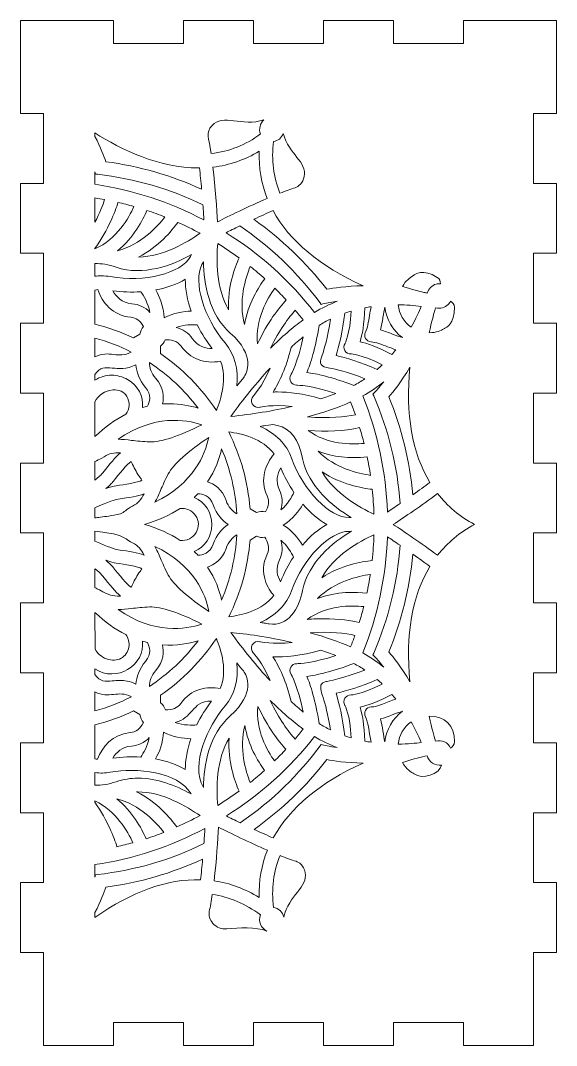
# Model space of a CAD drawing. Header units: inches. Extents: x 19 to 901, y 150 to 529.
# Drawn here: x 247 to 445, y 150.8 to 529.2 of the extents above; entities that cross this region are included whole.
import ezdxf

# ---------------------------------------------------------------- set-up
doc = ezdxf.new("R2010")
doc.units = ezdxf.units.IN
doc.header["$MEASUREMENT"] = 0
doc.layers.add('_U+0421_U+043B_U+043E_U+0439 1', color=7, linetype='Continuous')

# ---------------------------------------------------------------- blocks, each defined once
blk = doc.blocks.new('block 2')
at = {"layer": '_U+0421_U+043B_U+043E_U+0439 1', "lineweight": 0}
for points, knots in [([(445, 494.87), (445, 494.87), (445, 529.18), (445, 529.18), (432.71, 529.18), (423.04, 529.18), (410.65, 529.18), (410.65, 529.18), (410.65, 520.68), (410.65, 520.68), (410.65, 520.68), (384.79, 520.68), (384.79, 520.68), (384.79, 520.68), (384.79, 529.18), (384.79, 529.18), (384.79, 529.18), (358.93, 529.18), (358.93, 529.18), (358.93, 529.18), (358.93, 520.68), (358.93, 520.68), (358.93, 520.68), (333.07, 520.68), (333.07, 520.68), (333.07, 520.68), (333.07, 529.18), (333.07, 529.18), (333.07, 529.18), (307.21, 529.18), (307.21, 529.18), (307.21, 529.18), (307.21, 520.68), (307.21, 520.68), (307.21, 520.68), (281.35, 520.68), (281.35, 520.68), (281.35, 520.68), (281.35, 529.18), (281.35, 529.18), (250.98, 529.18), (257.92, 529.19), (246.99, 529.15), (246.99, 529.15), (246.99, 494.87), (246.99, 494.87), (246.99, 494.87), (255.5, 494.87), (255.5, 494.87), (255.5, 494.87), (255.5, 469.06), (255.5, 469.06), (255.5, 469.06), (246.99, 469.06), (246.99, 469.06), (246.99, 469.06), (246.99, 443.25), (246.99, 443.25), (246.99, 443.25), (255.5, 443.25), (255.5, 443.25), (255.5, 443.25), (255.5, 417.43), (255.5, 417.43), (255.5, 417.43), (246.99, 417.43), (246.99, 417.43), (246.99, 417.43), (246.99, 391.62), (246.99, 391.62), (246.99, 391.62), (255.5, 391.62), (255.5, 391.62), (255.5, 391.62), (255.5, 365.81), (255.5, 365.81), (255.5, 365.81), (246.99, 365.81), (246.99, 365.81), (246.99, 365.81), (246.99, 340), (246.99, 340), (246.99, 340), (255.5, 340), (255.5, 340), (255.5, 340), (255.5, 314.19), (255.5, 314.19), (255.5, 314.19), (246.99, 314.19), (246.99, 314.19), (246.99, 314.19), (246.99, 288.38), (246.99, 288.38), (246.99, 288.38), (255.5, 288.38), (255.5, 288.38), (255.5, 288.38), (255.5, 262.56), (255.5, 262.56), (255.5, 262.56), (246.99, 262.56), (246.99, 262.56), (246.99, 262.56), (246.99, 236.75), (246.99, 236.75), (246.99, 236.75), (255.5, 236.75), (255.5, 236.75), (255.5, 236.75), (255.5, 210.94), (255.5, 210.94), (255.5, 210.94), (246.99, 210.94), (246.99, 210.94), (246.99, 210.94), (246.99, 185.13), (246.99, 185.13), (246.99, 185.13), (255.5, 185.13), (255.5, 185.13), (255.5, 185.13), (255.5, 159.32), (255.5, 159.32), (255.5, 159.32), (255.5, 159.32), (255.5, 159.32), (255.5, 159.32), (255.5, 150.81), (255.5, 150.81), (255.5, 150.81), (281.35, 150.81), (281.35, 150.81), (281.35, 150.81), (281.35, 159.32), (281.35, 159.32), (281.35, 159.32), (307.21, 159.32), (307.21, 159.32), (307.21, 159.32), (307.21, 150.81), (307.21, 150.81), (307.21, 150.81), (333.07, 150.81), (333.07, 150.81), (333.07, 150.81), (333.07, 159.32), (333.07, 159.32), (333.07, 159.32), (358.93, 159.32), (358.93, 159.32), (358.93, 159.32), (358.93, 150.81), (358.93, 150.81), (358.93, 150.81), (384.79, 150.81), (384.79, 150.81), (384.79, 150.81), (384.79, 159.32), (384.79, 159.32), (384.79, 159.32), (410.65, 159.32), (410.65, 159.32), (410.65, 159.32), (410.65, 150.81), (410.65, 150.81), (410.65, 150.81), (436.51, 150.81), (436.51, 150.81), (436.51, 150.81), (436.51, 159.32), (436.51, 159.32), (436.51, 159.32), (436.51, 159.32), (436.51, 159.32), (436.51, 159.32), (436.51, 185.13), (436.51, 185.13), (436.51, 185.13), (445, 185.13), (445, 185.13), (445, 185.13), (445, 210.94), (445, 210.94), (445, 210.94), (436.51, 210.94), (436.51, 210.94), (436.51, 210.94), (436.51, 236.75), (436.51, 236.75), (436.51, 236.75), (445, 236.75), (445, 236.75), (445, 236.75), (445, 262.56), (445, 262.56), (445, 262.56), (436.51, 262.56), (436.51, 262.56), (436.51, 262.56), (436.51, 288.38), (436.51, 288.38), (436.51, 288.38), (445, 288.38), (445, 288.38), (445, 288.38), (445, 314.19), (445, 314.19), (445, 314.19), (436.51, 314.19), (436.51, 314.19), (436.51, 314.19), (436.51, 340), (436.51, 340), (436.51, 340), (445, 340), (445, 340), (445, 340), (445, 365.81), (445, 365.81), (445, 365.81), (436.51, 365.81), (436.51, 365.81), (436.51, 365.81), (436.51, 391.62), (436.51, 391.62), (436.51, 391.62), (445, 391.62), (445, 391.62), (445, 391.62), (445, 417.44), (445, 417.44), (445, 417.44), (436.51, 417.44), (436.51, 417.44), (436.51, 417.44), (436.51, 443.25), (436.51, 443.25), (436.51, 443.25), (445, 443.25), (445, 443.25), (445, 443.25), (445, 469.06), (445, 469.06), (445, 469.06), (436.51, 469.06), (436.51, 469.06), (436.51, 469.06), (436.51, 494.87), (436.51, 494.87), (436.51, 494.87), (445, 494.87), (445, 494.87), (445, 494.87), (445, 494.87), (445, 494.87)], [0, 0, 0, 0, 1, 1, 1, 2, 2, 2, 3, 3, 3, 4, 4, 4, 5, 5, 5, 6, 6, 6, 7, 7, 7, 8, 8, 8, 9, 9, 9, 10, 10, 10, 11, 11, 11, 12, 12, 12, 13, 13, 13, 14, 14, 14, 15, 15, 15, 16, 16, 16, 17, 17, 17, 18, 18, 18, 19, 19, 19, 20, 20, 20, 21, 21, 21, 22, 22, 22, 23, 23, 23, 24, 24, 24, 25, 25, 25, 26, 26, 26, 27, 27, 27, 28, 28, 28, 29, 29, 29, 30, 30, 30, 31, 31, 31, 32, 32, 32, 33, 33, 33, 34, 34, 34, 35, 35, 35, 36, 36, 36, 37, 37, 37, 38, 38, 38, 39, 39, 39, 40, 40, 40, 41, 41, 41, 42, 42, 42, 43, 43, 43, 44, 44, 44, 45, 45, 45, 46, 46, 46, 47, 47, 47, 48, 48, 48, 49, 49, 49, 50, 50, 50, 51, 51, 51, 52, 52, 52, 53, 53, 53, 54, 54, 54, 55, 55, 55, 56, 56, 56, 57, 57, 57, 58, 58, 58, 59, 59, 59, 60, 60, 60, 61, 61, 61, 62, 62, 62, 63, 63, 63, 64, 64, 64, 65, 65, 65, 66, 66, 66, 67, 67, 67, 68, 68, 68, 69, 69, 69, 70, 70, 70, 71, 71, 71, 72, 72, 72, 73, 73, 73, 74, 74, 74, 75, 75, 75, 76, 76, 76, 77, 77, 77, 78, 78, 78, 79, 79, 79, 80, 80, 80, 81, 81, 81, 82, 82, 82, 83, 83, 83, 84, 84, 84, 85, 85, 85, 85]), ([(317.67, 490.36), (321.85, 495.06), (328.73, 489.79), (336.92, 492.51), (335.47, 491.2), (334.93, 489.16), (335.65, 487.3), (330.2, 483.24), (324.08, 480.81), (317.44, 480.05), (316.53, 486.13), (315.34, 487.74), (317.67, 490.36)], [0, 0, 0, 0, 1, 1, 1, 2, 2, 2, 3, 3, 3, 4, 4, 4, 4]), ([(274.51, 487.7), (284.11, 481.54), (298.02, 474.77), (312.82, 474.77), (312.91, 474.77), (313.01, 474.77), (313.1, 474.77), (313.39, 472.37), (313.66, 469.72), (313.92, 466.87), (302.65, 472), (290.77, 475.43), (278.57, 477.07), (277.91, 478.94), (276.64, 482.23), (274.51, 486.38), (274.51, 486.38), (274.51, 487.7), (274.51, 487.7), (274.51, 487.7), (274.51, 487.7), (274.51, 487.7)], [0, 0, 0, 0, 1, 1, 1, 2, 2, 2, 3, 3, 3, 4, 4, 4, 5, 5, 5, 6, 6, 6, 7, 7, 7, 7]), ([(340.44, 484.52), (342.08, 484.75), (343.45, 485.76), (344.07, 487.47), (346.17, 479.72), (352.85, 477.04), (351.8, 471.56), (351.37, 469.33), (349.76, 467.87), (348.43, 467.46), (346.83, 466.96), (344.99, 466.29), (342.82, 465.44), (340.44, 471.35), (339.64, 477.76), (340.44, 484.52)], [0, 0, 0, 0, 1, 1, 1, 2, 2, 2, 3, 3, 3, 4, 4, 4, 5, 5, 5, 5]), ([(319.81, 454.9), (319.55, 459.29), (319, 467.51), (318.1, 475.06), (324.2, 475.77), (329.92, 477.74), (335.15, 480.93), (334.96, 474.84), (335.97, 469), (338.17, 463.52), (331.17, 460.52), (323.75, 456.88), (319.81, 454.9)], [0, 0, 0, 0, 1, 1, 1, 2, 2, 2, 3, 3, 3, 4, 4, 4, 4]), ([(274.51, 473.31), (274.51, 473.31), (274.74, 472.51), (274.74, 472.51), (274.74, 472.51), (275.4, 472.43), (275.4, 472.43), (289.62, 470.7), (302.02, 467.11), (314.38, 461.14), (314.54, 459.02), (314.66, 457.09), (314.76, 455.55), (302.16, 462.19), (288.64, 466.62), (274.51, 468.73), (274.51, 468.73), (274.51, 473.31), (274.51, 473.31), (274.51, 473.31), (274.51, 473.31), (274.51, 473.31)], [0, 0, 0, 0, 1, 1, 1, 2, 2, 2, 3, 3, 3, 4, 4, 4, 5, 5, 5, 6, 6, 6, 7, 7, 7, 7]), ([(274.51, 463.67), (275.68, 463.49), (276.87, 463.29), (278.06, 463.07), (277.43, 461.12), (276.32, 458.19), (274.51, 454.73), (274.51, 454.73), (274.51, 463.67), (274.51, 463.67)], [0, 0, 0, 0, 1, 1, 1, 2, 2, 2, 3, 3, 3, 3]), ([(274.51, 445.06), (279.48, 452.22), (281.9, 458.48), (283, 462.04), (284.95, 461.6), (286.93, 461.09), (288.89, 460.54), (287.01, 456.32), (282.57, 448.46), (274.51, 444.88), (274.51, 444.88), (274.51, 445.06), (274.51, 445.06)], [0, 0, 0, 0, 1, 1, 1, 2, 2, 2, 3, 3, 3, 4, 4, 4, 4]), ([(282.84, 444.17), (288.86, 449.03), (292.23, 455.57), (293.72, 459.07), (295.95, 458.33), (298.17, 457.53), (300.35, 456.67), (297.54, 453.01), (291.55, 446.53), (282.84, 444.17)], [0, 0, 0, 0, 1, 1, 1, 2, 2, 2, 3, 3, 3, 3]), ([(373.53, 431.24), (367.21, 431.16), (362.49, 430.43), (360.13, 429.98), (352.49, 439.87), (343.44, 448.54), (333.18, 455.81), (335.73, 456.99), (338.11, 458.05), (340.3, 458.99), (346.32, 447.9), (357.74, 438.38), (373.53, 431.24)], [0, 0, 0, 0, 1, 1, 1, 2, 2, 2, 3, 3, 3, 4, 4, 4, 4]), ([(305.1, 454.67), (307.87, 453.44), (310.63, 452.09), (313.31, 450.65), (308.65, 447.36), (299.66, 441.98), (290.6, 441.86), (298.01, 445.67), (302.88, 451.54), (305.1, 454.67)], [0, 0, 0, 0, 1, 1, 1, 2, 2, 2, 3, 3, 3, 3]), ([(355.6, 421.45), (346.46, 433.15), (335.48, 443.03), (322.91, 450.86), (324.3, 451.55), (326.04, 452.4), (327.98, 453.34), (339.46, 445.6), (348.92, 436.56), (357.7, 424.91), (357.7, 424.91), (358.09, 424.39), (358.09, 424.39), (358.09, 424.39), (358.73, 424.54), (358.73, 424.54), (360.46, 424.97), (362.26, 425.29), (364.03, 425.53), (361.05, 424.41), (358.23, 423.05), (355.6, 421.45)], [0, 0, 0, 0, 1, 1, 1, 2, 2, 2, 3, 3, 3, 4, 4, 4, 5, 5, 5, 6, 6, 6, 7, 7, 7, 7]), ([(327.77, 441.54), (326.15, 438.02), (323.44, 430.79), (323.88, 422.37), (319.2, 430.3), (319.35, 441.05), (319.88, 446.85), (322.57, 445.19), (325.22, 443.41), (327.77, 441.54)], [0, 0, 0, 0, 1, 1, 1, 2, 2, 2, 3, 3, 3, 3]), ([(274.51, 439.44), (276.82, 439.54), (279.45, 439.08), (282.34, 438.11), (292.4, 434.73), (303.13, 438.84), (310.19, 442.76), (310.19, 442.76), (309.82, 442.1), (309.82, 442.1), (306.19, 435.75), (292.89, 432.4), (280.17, 434.63), (279.08, 434.82), (277.99, 434.91), (276.89, 434.91), (276.1, 434.91), (275.3, 434.86), (274.51, 434.76), (274.51, 434.76), (274.51, 439.44), (274.51, 439.44), (274.51, 439.44), (274.51, 439.44), (274.51, 439.44)], [0, 0, 0, 0, 1, 1, 1, 2, 2, 2, 3, 3, 3, 4, 4, 4, 5, 5, 5, 6, 6, 6, 7, 7, 7, 8, 8, 8, 8]), ([(324.51, 413.77), (333.96, 405.42), (330.61, 399.01), (329.4, 397.31), (328.56, 396.3), (327.75, 395.31), (326.94, 394.29), (327.56, 400.53), (326.08, 405.96), (322.58, 410.14), (314.6, 419.66), (310.76, 432.65), (313.98, 439.06), (313.98, 439.06), (314.61, 440.15), (314.61, 440.15), (314.76, 432.13), (316.55, 420.79), (324.51, 413.77)], [0, 0, 0, 0, 1, 1, 1, 2, 2, 2, 3, 3, 3, 4, 4, 4, 5, 5, 5, 6, 6, 6, 6]), ([(329.76, 416.91), (327.44, 425.66), (330.09, 434.13), (331.87, 438.4), (333.71, 436.93), (335.52, 435.4), (337.26, 433.83), (334.97, 430.79), (330.97, 424.58), (329.76, 416.91)], [0, 0, 0, 0, 1, 1, 1, 2, 2, 2, 3, 3, 3, 3]), ([(392.14, 435.07), (392.14, 435.07), (392.46, 435.29), (392.46, 435.29), (392.6, 435.4), (395.71, 437.73), (400.95, 434.37), (401.83, 433.8), (402.09, 432.92), (402.17, 432), (401.61, 432.06), (401.06, 432.02), (400.57, 431.88), (398.93, 431.43), (397.67, 430.1), (397.24, 428.52), (396.83, 428.62), (396.43, 428.71), (396.03, 428.81), (394.09, 429.26), (392.09, 429.73), (388.08, 431.05), (389.28, 433.12), (390.73, 434.11), (392.14, 435.07)], [0, 0, 0, 0, 1, 1, 1, 2, 2, 2, 3, 3, 3, 4, 4, 4, 5, 5, 5, 6, 6, 6, 7, 7, 7, 8, 8, 8, 8]), ([(300.05, 419.42), (299.94, 423.64), (298.32, 427.33), (296.93, 429.74), (301.13, 430.53), (304.86, 431.86), (307.88, 433.64), (307.85, 430.03), (308.6, 426.02), (310.1, 421.87), (307.15, 421.83), (303.47, 421.28), (300.05, 419.42)], [0, 0, 0, 0, 1, 1, 1, 2, 2, 2, 3, 3, 3, 4, 4, 4, 4]), ([(274.51, 429.68), (274.86, 429.74), (275.22, 429.79), (275.58, 429.83), (277.07, 425.16), (280.95, 420.25), (287.73, 419.67), (289.7, 419.5), (291.28, 418.36), (292.44, 416.26), (291.69, 415.47), (291.23, 414.47), (291.14, 413.37), (291.14, 413.37), (288.71, 411.99), (288.71, 411.99), (284.19, 414.16), (279.42, 415.89), (274.51, 417.14), (274.51, 417.14), (274.51, 429.68), (274.51, 429.68), (274.51, 429.68), (274.51, 429.68), (274.51, 429.68)], [0, 0, 0, 0, 1, 1, 1, 2, 2, 2, 3, 3, 3, 4, 4, 4, 5, 5, 5, 6, 6, 6, 7, 7, 7, 8, 8, 8, 8]), ([(288.15, 424.65), (284.42, 424.98), (282.33, 427.17), (281.16, 429.41), (284.56, 428.95), (288.01, 428.83), (291.43, 429.06), (292.38, 427.74), (294.18, 424.89), (294.82, 421.43), (293.02, 423.33), (290.76, 424.43), (288.15, 424.65)], [0, 0, 0, 0, 1, 1, 1, 2, 2, 2, 3, 3, 3, 4, 4, 4, 4]), ([(340.94, 430.37), (342.39, 428.95), (343.81, 427.49), (345.18, 426.01), (342.53, 423.16), (338.28, 417.85), (334.55, 409.83), (333.53, 418.69), (338.2, 426.58), (340.94, 430.37)], [0, 0, 0, 0, 1, 1, 1, 2, 2, 2, 3, 3, 3, 3]), ([(395.06, 423.66), (394.31, 421.83), (393.07, 419.1), (391.3, 415.99), (388.59, 417.9), (386.84, 420.92), (386.54, 424.23), (389.46, 424.21), (392.37, 424.02), (395.06, 423.66)], [0, 0, 0, 0, 1, 1, 1, 2, 2, 2, 3, 3, 3, 3]), ([(407.28, 423.39), (407.57, 417.19), (404, 415.66), (403.79, 415.57), (403.67, 415.51), (403.52, 415.44), (403.36, 415.35), (402.35, 414.83), (400.59, 413.92), (397.98, 413.91), (398.86, 418.12), (399.5, 420.24), (400.06, 422.14), (400.16, 422.46), (400.25, 422.78), (400.35, 423.11), (402.14, 422.6), (403.87, 423.28), (404.95, 424.34), (405.33, 424.71), (405.62, 425.13), (405.84, 425.57), (406.59, 425.1), (407.23, 424.48), (407.28, 423.39)], [0, 0, 0, 0, 1, 1, 1, 2, 2, 2, 3, 3, 3, 4, 4, 4, 5, 5, 5, 6, 6, 6, 7, 7, 7, 8, 8, 8, 8]), ([(339.33, 408.22), (342.56, 414.97), (346.14, 419.59), (348.52, 422.22), (349.5, 421.07), (350.47, 419.88), (351.42, 418.67), (347.52, 415.85), (343.47, 412.35), (339.33, 408.22)], [0, 0, 0, 0, 1, 1, 1, 2, 2, 2, 3, 3, 3, 3]), ([(366.81, 407.35), (367.29, 406.52), (368.15, 406.05), (369.08, 406.09), (369.28, 406.09), (372.87, 405.99), (380.63, 402.09), (380.02, 401.51), (379.4, 400.94), (378.77, 400.4), (372.67, 403.12), (366.98, 404.68), (363.57, 405.47), (364.59, 408.82), (366.08, 414.53), (366.77, 421.18), (367.56, 421.45), (368.36, 421.71), (369.17, 421.94), (368.66, 413.11), (366.88, 409.97), (366.88, 409.97), (366.36, 409.18), (366.33, 408.18), (366.81, 407.35)], [0, 0, 0, 0, 1, 1, 1, 2, 2, 2, 3, 3, 3, 4, 4, 4, 5, 5, 5, 6, 6, 6, 7, 7, 7, 8, 8, 8, 8]), ([(376.51, 423.54), (376.29, 422.49), (376.1, 421.37), (375.93, 420.28), (375.55, 417.96), (375.16, 415.57), (374.44, 414.19), (374.05, 413.42), (374.07, 412.53), (374.5, 411.78), (374.92, 411.04), (375.69, 410.57), (376.55, 410.54), (378.11, 410.47), (380.4, 409.6), (382.62, 408.76), (383.64, 408.37), (384.68, 407.97), (385.68, 407.65), (385.2, 407.04), (384.71, 406.45), (384.21, 405.87), (378.81, 408.72), (374.98, 410.02), (372.47, 410.62), (373.21, 413.08), (373.99, 417.05), (374.23, 423.15), (374.99, 423.29), (375.75, 423.42), (376.51, 423.54)], [0, 0, 0, 0, 1, 1, 1, 2, 2, 2, 3, 3, 3, 4, 4, 4, 5, 5, 5, 6, 6, 6, 7, 7, 7, 8, 8, 8, 9, 9, 9, 10, 10, 10, 10]), ([(380.89, 419.61), (381.11, 421.01), (381.33, 422.35), (381.6, 423.4), (382.12, 418.93), (384.48, 414.82), (388.09, 412.13), (387.04, 412.43), (385.78, 412.91), (384.46, 413.41), (382.98, 413.97), (381.45, 414.55), (379.99, 414.96), (380.37, 416.43), (380.63, 418.04), (380.89, 419.61)], [0, 0, 0, 0, 1, 1, 1, 2, 2, 2, 3, 3, 3, 4, 4, 4, 5, 5, 5, 5]), ([(312.28, 416.81), (314.11, 413.14), (315.86, 410.63), (317.82, 408.09), (315.36, 408.06), (312.54, 408.8), (310.46, 411.78), (308.99, 413.89), (306.94, 415.29), (304.45, 415.91), (307.49, 416.98), (310.55, 416.95), (312.28, 416.81)], [0, 0, 0, 0, 1, 1, 1, 2, 2, 2, 3, 3, 3, 4, 4, 4, 4]), ([(370.1, 394.47), (362.05, 397.59), (356.17, 398.79), (352.8, 399.26), (354.08, 402.41), (355.98, 408.1), (357.31, 416.63), (358.67, 417.5), (360.02, 418.26), (361.47, 418.97), (360.49, 411.78), (359.19, 407.85), (358.46, 405.66), (357.89, 403.91), (357.59, 403.03), (358.08, 402.21), (358.56, 401.38), (359.5, 401.2), (361.21, 400.87), (363.46, 400.43), (367.49, 399.65), (374.21, 396.9), (372.88, 396.01), (371.54, 395.22), (370.1, 394.47)], [0, 0, 0, 0, 1, 1, 1, 2, 2, 2, 3, 3, 3, 4, 4, 4, 5, 5, 5, 6, 6, 6, 7, 7, 7, 8, 8, 8, 8]), ([(274.51, 411.97), (279.17, 410.7), (283.67, 408.96), (287.93, 406.8), (285.41, 405.46), (283.45, 405.68), (281.38, 405.9), (279.27, 406.13), (277.1, 406.37), (274.51, 404.97), (274.51, 404.97), (274.51, 411.97), (274.51, 411.97)], [0, 0, 0, 0, 1, 1, 1, 2, 2, 2, 3, 3, 3, 4, 4, 4, 4]), ([(319.34, 385.24), (313.9, 393.46), (306.81, 400.68), (298.7, 406.22), (298.7, 406.22), (298.68, 409.02), (298.68, 409.02), (299.48, 409.58), (300.08, 410.34), (300.42, 411.26), (302.41, 411.41), (304.86, 411.06), (306.36, 408.92), (309.56, 404.33), (315.07, 402.25), (320.88, 403.41), (323.48, 397.1), (321.12, 389.49), (319.34, 385.24)], [0, 0, 0, 0, 1, 1, 1, 2, 2, 2, 3, 3, 3, 4, 4, 4, 5, 5, 5, 6, 6, 6, 6]), ([(346.84, 395.8), (347.29, 395.02), (348.09, 394.56), (348.99, 394.56), (349.01, 394.56), (349.02, 394.57), (349.06, 394.56), (349.31, 394.56), (354.38, 394.52), (363.52, 391.52), (361.75, 390.83), (359.92, 390.18), (357.9, 389.54), (351.46, 391.5), (346, 392.06), (341.89, 392.06), (341.32, 392.06), (340.79, 392.05), (340.28, 392.03), (342.54, 395.63), (345.2, 401.08), (346.93, 408.53), (348.46, 409.92), (349.97, 411.21), (351.46, 412.4), (349.45, 402.85), (346.88, 398.4), (346.86, 398.36), (346.39, 397.58), (346.38, 396.6), (346.84, 395.8)], [0, 0, 0, 0, 1, 1, 1, 2, 2, 2, 3, 3, 3, 4, 4, 4, 5, 5, 5, 6, 6, 6, 7, 7, 7, 8, 8, 8, 9, 9, 9, 10, 10, 10, 10]), ([(274.51, 398.49), (276.49, 401.32), (278.17, 401.15), (280.92, 400.89), (283.24, 400.66), (286.07, 400.39), (289.65, 402.08), (289.88, 399.59), (290.74, 396.51), (293.2, 393.71), (295.58, 391.01), (294.64, 388.17), (293.92, 386.77), (293.31, 386.63), (292.68, 386.46), (292.04, 386.27), (292.49, 390.45), (290.44, 394.41), (286.52, 396.67), (284.84, 397.64), (282.77, 398.25), (280.62, 398.25), (278.57, 398.25), (276.44, 397.69), (274.5, 396.38), (274.5, 396.38), (274.51, 398.49), (274.51, 398.49)], [0, 0, 0, 0, 1, 1, 1, 2, 2, 2, 3, 3, 3, 4, 4, 4, 5, 5, 5, 6, 6, 6, 7, 7, 7, 8, 8, 8, 9, 9, 9, 9]), ([(312.63, 386.07), (309.72, 386.99), (306.09, 387.73), (301.98, 387.73), (301.16, 387.73), (300.33, 387.7), (299.49, 387.64), (299.98, 390.07), (299.93, 393.64), (296.95, 397.02), (295.25, 398.95), (294.69, 401.12), (294.6, 402.95), (301.48, 398.45), (307.64, 392.68), (312.63, 386.07)], [0, 0, 0, 0, 1, 1, 1, 2, 2, 2, 3, 3, 3, 4, 4, 4, 5, 5, 5, 5]), ([(383.07, 390.24), (384.64, 392.06), (387.62, 395.78), (390.87, 401.22), (389.15, 384.03), (391.67, 369.41), (398.23, 358.65), (396.33, 357.24), (394.23, 355.72), (391.95, 354.13), (390.78, 366.59), (387.8, 378.73), (383.07, 390.24)], [0, 0, 0, 0, 1, 1, 1, 2, 2, 2, 3, 3, 3, 4, 4, 4, 4]), ([(339.19, 400.83), (336.3, 394.05), (333.05, 390.66), (333.01, 390.62), (332.21, 389.82), (332.05, 388.61), (332.62, 387.62), (333.18, 386.63), (334.31, 386.15), (335.41, 386.44), (335.47, 386.45), (340.04, 387.57), (347.35, 386.69), (340.28, 385.08), (332.45, 383.81), (324.68, 383.02), (327.86, 387.43), (332.98, 394.14), (339.19, 400.83)], [0, 0, 0, 0, 1, 1, 1, 2, 2, 2, 3, 3, 3, 4, 4, 4, 5, 5, 5, 6, 6, 6, 6]), ([(373.42, 390.58), (376.12, 392.06), (378.71, 393.82), (381.16, 395.85), (380.07, 394.44), (378.9, 393.04), (377.67, 391.76), (377.67, 391.76), (377.21, 391.28), (377.21, 391.28), (377.21, 391.28), (377.47, 390.67), (377.47, 390.67), (383.14, 377.37), (386.24, 364.7), (387.22, 350.86), (385.44, 349.65), (383.83, 348.58), (382.54, 347.72), (382.03, 362.46), (378.96, 376.87), (373.42, 390.58)], [0, 0, 0, 0, 1, 1, 1, 2, 2, 2, 3, 3, 3, 4, 4, 4, 5, 5, 5, 6, 6, 6, 7, 7, 7, 7]), ([(274.49, 388.38), (275.5, 390.78), (278.2, 392.59), (281.11, 392.82), (283.42, 393), (285.31, 392.12), (286.3, 390.42), (287.51, 388.31), (287.35, 385.74), (285.89, 383.81), (281.95, 381.83), (278.13, 379.09), (274.51, 375.63), (274.51, 375.63), (274.49, 388.38), (274.49, 388.38)], [0, 0, 0, 0, 1, 1, 1, 2, 2, 2, 3, 3, 3, 4, 4, 4, 5, 5, 5, 5]), ([(368.92, 388.36), (369.55, 386.79), (370.15, 385.22), (370.69, 383.67), (367.03, 382.91), (360.88, 382.12), (352.97, 382.89), (358.95, 384.46), (364.29, 386.29), (368.92, 388.36)], [0, 0, 0, 0, 1, 1, 1, 2, 2, 2, 3, 3, 3, 3]), ([(313.95, 379.91), (305.81, 375.79), (298.76, 373.46), (294.79, 373.63), (292.16, 373.74), (289.97, 373.99), (288.04, 374.2), (286.23, 374.4), (284.64, 374.58), (283.12, 374.59), (296.39, 383.8), (307.98, 381.97), (313.95, 379.91)], [0, 0, 0, 0, 1, 1, 1, 2, 2, 2, 3, 3, 3, 4, 4, 4, 4]), ([(368.41, 345.7), (361.09, 345.7), (351.53, 355.54), (347.11, 367.64), (345.24, 372.77), (341.28, 376.77), (335.56, 379.35), (336.28, 379.46), (336.88, 379.56), (337.4, 379.64), (339.3, 379.95), (340.01, 380.06), (340.88, 379.96), (340.88, 379.96), (341.83, 379.73), (341.83, 379.73), (346.8, 378.51), (349.78, 374.63), (351.22, 367.5), (353.33, 357.08), (362.27, 349.85), (369.18, 345.7), (369.18, 345.7), (368.41, 345.7), (368.41, 345.7), (368.41, 345.7), (368.41, 345.7), (368.41, 345.7)], [0, 0, 0, 0, 1, 1, 1, 2, 2, 2, 3, 3, 3, 4, 4, 4, 5, 5, 5, 6, 6, 6, 7, 7, 7, 8, 8, 8, 9, 9, 9, 9]), ([(353.23, 377.84), (359.95, 377.25), (366.59, 377.61), (372.28, 378.89), (372.86, 376.98), (373.41, 375.03), (373.91, 373.07), (369.32, 372.62), (360.29, 372.6), (353.23, 377.84)], [0, 0, 0, 0, 1, 1, 1, 2, 2, 2, 3, 3, 3, 3]), ([(296.66, 351.36), (297.38, 352.64), (298.01, 354.08), (298.72, 355.7), (299.5, 357.48), (300.38, 359.49), (301.6, 361.83), (303.43, 365.33), (308.95, 370.27), (316.53, 375.23), (315.23, 369.06), (310.92, 358.23), (296.66, 351.36)], [0, 0, 0, 0, 1, 1, 1, 2, 2, 2, 3, 3, 3, 4, 4, 4, 4]), ([(340.71, 369.16), (337.5, 365.54), (335.27, 359.76), (338.12, 353.7), (338.12, 353.7), (338.12, 353.69), (338.12, 353.69), (338.97, 351.87), (338.75, 349.89), (337.45, 347.8), (336.37, 348.09), (335.22, 347.98), (334.2, 347.51), (334.2, 347.51), (331.78, 348.92), (331.78, 348.92), (331.04, 358.71), (328.33, 368.47), (323.93, 377.29), (328.62, 376.71), (336.62, 374.87), (340.71, 369.16)], [0, 0, 0, 0, 1, 1, 1, 2, 2, 2, 3, 3, 3, 4, 4, 4, 5, 5, 5, 6, 6, 6, 7, 7, 7, 7]), ([(326.89, 347.02), (325.35, 348.02), (323.75, 349.58), (322.93, 352.01), (321.5, 356.28), (318.43, 358.11), (316.08, 358.89), (318.98, 363.17), (320.5, 367.5), (321.3, 371.06), (324.53, 363.44), (326.44, 355.22), (326.89, 347.02)], [0, 0, 0, 0, 1, 1, 1, 2, 2, 2, 3, 3, 3, 4, 4, 4, 4]), ([(283.91, 369.57), (282.06, 368.01), (280.04, 365.55), (277.43, 362.26), (276.89, 361.58), (275.92, 360.66), (274.51, 359.52), (274.51, 359.52), (274.51, 366.44), (274.51, 366.44), (274.68, 366.52), (274.85, 366.6), (275.02, 366.67), (275.83, 367.03), (276.75, 367.43), (277.9, 368.16), (279.89, 369.42), (281.55, 369.7), (283.91, 369.57)], [0, 0, 0, 0, 1, 1, 1, 2, 2, 2, 3, 3, 3, 4, 4, 4, 5, 5, 5, 6, 6, 6, 6]), ([(356.95, 370.15), (362.31, 368.08), (368.58, 367.37), (375.05, 368.14), (375.52, 365.88), (375.94, 363.58), (376.28, 361.28), (371.75, 361.91), (363.25, 363.9), (356.95, 370.15)], [0, 0, 0, 0, 1, 1, 1, 2, 2, 2, 3, 3, 3, 3]), ([(291.87, 359.51), (290.39, 358.62), (285.43, 357.89), (282.34, 357.43), (281.37, 357.29), (280.12, 356.95), (278.57, 356.4), (279.82, 357.47), (280.74, 358.38), (281.35, 359.15), (283.29, 361.6), (286.4, 365.53), (287.91, 366.37), (288.04, 366.11), (288.21, 365.74), (288.42, 365.25), (288.76, 364.45), (289.14, 363.56), (289.75, 362.86), (290.05, 361.99), (290.61, 361.24), (291.16, 360.5), (291.48, 360.08), (291.72, 359.76), (291.87, 359.51)], [0, 0, 0, 0, 1, 1, 1, 2, 2, 2, 3, 3, 3, 4, 4, 4, 5, 5, 5, 6, 6, 6, 7, 7, 7, 8, 8, 8, 8]), ([(343.2, 348.49), (343.93, 350.98), (343.74, 353.47), (342.64, 355.82), (341.1, 359.11), (341.87, 361.96), (343.14, 364.06), (344.45, 360.87), (346.08, 357.83), (348, 354.99), (347.24, 353.38), (345.71, 350.64), (343.2, 348.49)], [0, 0, 0, 0, 1, 1, 1, 2, 2, 2, 3, 3, 3, 4, 4, 4, 4]), ([(358.41, 362.55), (365.42, 357.89), (373.06, 356.54), (376.93, 356.14), (377.26, 353.1), (377.47, 350.02), (377.56, 346.95), (372.3, 349.39), (362.97, 354.6), (358.41, 362.55)], [0, 0, 0, 0, 1, 1, 1, 2, 2, 2, 3, 3, 3, 3]), ([(283.07, 352.49), (287.22, 353.1), (290.37, 353.62), (292.64, 354.44), (291.57, 352.34), (290.51, 351.03), (288.42, 349.94), (287.22, 349.31), (286.43, 348.73), (285.73, 348.22), (285.13, 347.78), (284.62, 347.4), (283.96, 347.08), (280.66, 346.35), (278.29, 346.06), (276.55, 345.85), (275.73, 345.75), (275.07, 345.67), (274.51, 345.56), (274.51, 345.56), (274.51, 349.33), (274.51, 349.33), (279.64, 351.64), (281.99, 352.33), (283.07, 352.49)], [0, 0, 0, 0, 1, 1, 1, 2, 2, 2, 3, 3, 3, 4, 4, 4, 5, 5, 5, 6, 6, 6, 7, 7, 7, 8, 8, 8, 8]), ([(311.18, 333.17), (315.16, 334.89), (317.65, 338.63), (317.65, 343.11), (317.65, 347.64), (315.16, 351.42), (311.18, 353.14), (311.66, 353.59), (312.11, 354.05), (312.55, 354.5), (314.12, 354.43), (317.05, 353.82), (318.2, 350.41), (319.39, 346.88), (321.63, 344.59), (323.68, 343.15), (321.63, 341.72), (319.39, 339.43), (318.2, 335.9), (317.05, 332.48), (314.12, 331.87), (312.55, 331.8), (312.11, 332.26), (311.66, 332.71), (311.18, 333.17)], [0, 0, 0, 0, 1, 1, 1, 2, 2, 2, 3, 3, 3, 4, 4, 4, 5, 5, 5, 6, 6, 6, 7, 7, 7, 8, 8, 8, 8]), ([(401.08, 331.77), (395.04, 336.27), (388.32, 340.77), (384.71, 343.15), (388.74, 345.81), (395.19, 350.15), (401.08, 354.54), (404.74, 349.87), (409.3, 346.04), (414.68, 343.15), (409.3, 340.27), (404.73, 336.44), (401.08, 331.77)], [0, 0, 0, 0, 1, 1, 1, 2, 2, 2, 3, 3, 3, 4, 4, 4, 4]), ([(305.97, 349.03), (308.21, 349.31), (310.37, 348.33), (311.65, 346.46), (312.96, 344.56), (313.05, 342.23), (311.89, 340.23), (310.68, 338.12), (308.38, 336.98), (305.97, 337.28), (302.19, 339.76), (297.77, 341.73), (292.8, 343.16), (297.77, 344.58), (302.19, 346.55), (305.97, 349.03)], [0, 0, 0, 0, 1, 1, 1, 2, 2, 2, 3, 3, 3, 4, 4, 4, 5, 5, 5, 5]), ([(344.05, 342.9), (347.59, 345.07), (349.95, 348.24), (351.34, 350.6), (354.1, 347.4), (357.08, 344.86), (360.1, 343.15), (357.01, 341.41), (353.97, 338.8), (351.16, 335.5), (349.65, 338), (347.35, 340.88), (344.05, 342.9)], [0, 0, 0, 0, 1, 1, 1, 2, 2, 2, 3, 3, 3, 4, 4, 4, 4]), ([(286.01, 337.8), (286.64, 337.39), (287.36, 336.93), (288.42, 336.37), (290.51, 335.28), (291.57, 333.97), (292.64, 331.87), (290.37, 332.69), (287.23, 333.21), (283.07, 333.82), (281.99, 333.98), (279.64, 334.67), (274.51, 336.98), (274.51, 336.98), (274.51, 340.64), (274.51, 340.64), (283.09, 339.68), (284.07, 339.05), (286.01, 337.8)], [0, 0, 0, 0, 1, 1, 1, 2, 2, 2, 3, 3, 3, 4, 4, 4, 5, 5, 5, 6, 6, 6, 6]), ([(347.11, 318.67), (351.53, 330.77), (361.09, 340.61), (368.41, 340.61), (368.41, 340.61), (369.21, 340.63), (369.21, 340.63), (362.31, 336.49), (353.33, 329.25), (351.22, 318.81), (349.85, 312.04), (345.87, 305.24), (338.8, 306.45), (338.45, 306.51), (337.58, 306.65), (336.98, 306.75), (336.56, 306.81), (336.08, 306.89), (335.57, 306.97), (341.29, 309.54), (345.24, 313.54), (347.11, 318.67)], [0, 0, 0, 0, 1, 1, 1, 2, 2, 2, 3, 3, 3, 4, 4, 4, 5, 5, 5, 6, 6, 6, 7, 7, 7, 7]), ([(321.3, 315.25), (320.5, 318.81), (318.98, 323.14), (316.08, 327.42), (318.43, 328.2), (321.5, 330.03), (322.93, 334.3), (323.76, 336.74), (325.35, 338.31), (326.89, 339.3), (326.45, 331.09), (324.53, 322.87), (321.3, 315.25)], [0, 0, 0, 0, 1, 1, 1, 2, 2, 2, 3, 3, 3, 4, 4, 4, 4]), ([(331.78, 337.39), (331.78, 337.39), (334.2, 338.8), (334.2, 338.8), (335.14, 338.36), (336.18, 338.24), (337.2, 338.46), (338.32, 336.81), (339.22, 334.53), (338.12, 332.18), (334.76, 325.02), (338.57, 319.24), (340.54, 316.92), (336.41, 311.41), (328.55, 309.61), (323.93, 309.03), (328.33, 317.85), (331.04, 327.6), (331.78, 337.39)], [0, 0, 0, 0, 1, 1, 1, 2, 2, 2, 3, 3, 3, 4, 4, 4, 5, 5, 5, 6, 6, 6, 6]), ([(343.22, 337.33), (345.62, 335.27), (347.12, 332.66), (347.86, 331.12), (345.95, 328.26), (344.45, 325.43), (343.05, 321.99), (341.84, 324.06), (341.14, 326.85), (342.64, 330.06), (343.73, 332.39), (343.92, 334.86), (343.22, 337.33)], [0, 0, 0, 0, 1, 1, 1, 2, 2, 2, 3, 3, 3, 4, 4, 4, 4]), ([(358.25, 323.48), (362.75, 331.59), (372.23, 336.89), (377.56, 339.36), (377.46, 336.17), (377.24, 332.97), (376.9, 329.81), (373.02, 329.44), (365.34, 328.13), (358.25, 323.48)], [0, 0, 0, 0, 1, 1, 1, 2, 2, 2, 3, 3, 3, 3]), ([(377.47, 295.64), (377.47, 295.64), (377.21, 295.03), (377.21, 295.03), (377.21, 295.03), (377.67, 294.55), (377.67, 294.55), (378.9, 293.27), (380.09, 291.86), (381.18, 290.45), (378.72, 292.48), (376.12, 294.24), (373.42, 295.73), (378.96, 309.44), (382.03, 323.85), (382.54, 338.59), (383.84, 337.73), (385.44, 336.66), (387.22, 335.45), (386.24, 321.64), (383.14, 308.97), (377.47, 295.64)], [0, 0, 0, 0, 1, 1, 1, 2, 2, 2, 3, 3, 3, 4, 4, 4, 5, 5, 5, 6, 6, 6, 7, 7, 7, 7]), ([(316.62, 311.02), (308.99, 316.01), (303.44, 320.96), (301.6, 324.48), (300.38, 326.81), (299.5, 328.83), (298.72, 330.61), (297.99, 332.27), (297.35, 333.74), (296.6, 335.06), (311.2, 328.17), (315.42, 317.22), (316.62, 311.02)], [0, 0, 0, 0, 1, 1, 1, 2, 2, 2, 3, 3, 3, 4, 4, 4, 4]), ([(281.35, 327.16), (280.74, 327.93), (279.81, 328.85), (278.56, 329.92), (280.12, 329.37), (281.38, 329.02), (282.34, 328.88), (285.43, 328.42), (290.39, 327.69), (291.87, 326.8), (291.73, 326.59), (291.51, 326.27), (291.16, 325.8), (290.61, 325.07), (290.05, 324.32), (289.75, 323.45), (289.14, 322.75), (288.76, 321.86), (288.42, 321.04), (288.21, 320.57), (288.05, 320.2), (287.92, 319.95), (286.4, 320.79), (283.29, 324.71), (281.35, 327.16)], [0, 0, 0, 0, 1, 1, 1, 2, 2, 2, 3, 3, 3, 4, 4, 4, 5, 5, 5, 6, 6, 6, 7, 7, 7, 8, 8, 8, 8]), ([(390.87, 285.09), (387.63, 290.53), (384.64, 294.25), (383.07, 296.07), (387.8, 307.58), (390.78, 319.72), (391.95, 332.18), (394.22, 330.59), (396.33, 329.07), (398.23, 327.65), (391.67, 316.9), (389.15, 302.28), (390.87, 285.09)], [0, 0, 0, 0, 1, 1, 1, 2, 2, 2, 3, 3, 3, 4, 4, 4, 4]), ([(277.43, 324.05), (280.04, 320.76), (282.05, 318.3), (283.91, 316.74), (280.76, 316.56), (279.72, 317.11), (276.16, 318.98), (275.66, 319.25), (275.11, 319.53), (274.51, 319.85), (274.51, 319.85), (274.51, 326.79), (274.51, 326.79), (275.92, 325.65), (276.89, 324.73), (277.43, 324.05)], [0, 0, 0, 0, 1, 1, 1, 2, 2, 2, 3, 3, 3, 4, 4, 4, 5, 5, 5, 5]), ([(356.65, 315.78), (363.03, 322.12), (371.65, 324.08), (376.23, 324.68), (375.87, 322.37), (375.45, 320.04), (374.96, 317.75), (371.2, 318.21), (363.85, 318.55), (356.65, 315.78)], [0, 0, 0, 0, 1, 1, 1, 2, 2, 2, 3, 3, 3, 3]), ([(287, 297.81), (286.69, 296.09), (285.65, 294.61), (284.18, 293.74), (282.74, 292.92), (280.72, 292.85), (278.78, 293.55), (276.79, 294.26), (275.22, 295.63), (274.54, 297.23), (274.54, 297.23), (274.51, 310.68), (274.51, 310.68), (278.14, 307.22), (281.96, 304.48), (285.89, 302.5), (286.89, 301.16), (287.3, 299.46), (287, 297.81)], [0, 0, 0, 0, 1, 1, 1, 2, 2, 2, 3, 3, 3, 4, 4, 4, 5, 5, 5, 6, 6, 6, 6]), ([(283.12, 311.71), (284.63, 311.73), (286.23, 311.91), (288.03, 312.11), (289.96, 312.33), (292.15, 312.57), (294.79, 312.68), (294.79, 312.68), (294.79, 312.68), (294.79, 312.68), (298.71, 312.85), (305.8, 310.53), (313.95, 306.4), (307.98, 304.34), (296.39, 302.52), (283.12, 311.71)], [0, 0, 0, 0, 1, 1, 1, 2, 2, 2, 3, 3, 3, 4, 4, 4, 5, 5, 5, 5]), ([(359.11, 308.37), (357.19, 308.37), (355.12, 308.28), (352.93, 308.09), (360.05, 313.37), (369.17, 313.31), (373.8, 312.83), (373.3, 310.88), (372.74, 308.92), (372.14, 307), (369.31, 307.64), (364.85, 308.37), (359.11, 308.37)], [0, 0, 0, 0, 1, 1, 1, 2, 2, 2, 3, 3, 3, 4, 4, 4, 4]), ([(347.35, 299.62), (340.06, 298.75), (335.47, 299.86), (335.43, 299.87), (334.32, 300.16), (333.2, 299.69), (332.63, 298.7), (332.05, 297.72), (332.21, 296.51), (333, 295.7), (333.04, 295.66), (336.29, 292.25), (339.19, 285.49), (334.26, 290.8), (329.24, 296.95), (324.68, 303.29), (330.09, 302.74), (338.46, 301.65), (347.35, 299.62)], [0, 0, 0, 0, 1, 1, 1, 2, 2, 2, 3, 3, 3, 4, 4, 4, 5, 5, 5, 6, 6, 6, 6]), ([(354, 303.15), (361.36, 303.71), (367.1, 302.94), (370.54, 302.21), (370.03, 300.79), (369.49, 299.37), (368.92, 297.95), (364.56, 299.9), (359.56, 301.64), (354, 303.15)], [0, 0, 0, 0, 1, 1, 1, 2, 2, 2, 3, 3, 3, 3]), ([(274.51, 289.83), (278.45, 287.15), (283.2, 287.64), (286.51, 289.55), (290.45, 291.82), (292.51, 295.82), (292.05, 300.04), (292.68, 299.86), (293.3, 299.68), (293.92, 299.54), (294.64, 298.14), (295.58, 295.3), (293.2, 292.6), (290.74, 289.8), (289.88, 286.72), (289.65, 284.23), (287.36, 285.32), (285.38, 285.59), (283.63, 285.59), (282.66, 285.59), (281.76, 285.51), (280.92, 285.42), (278.18, 285.16), (276.5, 285), (274.51, 287.82), (274.51, 287.82), (274.51, 289.83), (274.51, 289.83)], [0, 0, 0, 0, 1, 1, 1, 2, 2, 2, 3, 3, 3, 4, 4, 4, 5, 5, 5, 6, 6, 6, 7, 7, 7, 8, 8, 8, 9, 9, 9, 9]), ([(299.48, 298.67), (304.65, 298.3), (309.15, 299.14), (312.63, 300.24), (307.65, 293.63), (301.49, 287.86), (294.61, 283.37), (294.7, 285.21), (295.26, 287.37), (296.95, 289.29), (299.93, 292.67), (299.98, 296.24), (299.48, 298.67)], [0, 0, 0, 0, 1, 1, 1, 2, 2, 2, 3, 3, 3, 4, 4, 4, 4]), ([(306.17, 277.07), (304.99, 275.37), (303.09, 274.57), (300.54, 274.71), (300.23, 275.76), (299.59, 276.66), (298.68, 277.29), (298.68, 277.29), (298.7, 280.09), (298.7, 280.09), (306.81, 285.63), (313.9, 292.85), (319.34, 301.07), (321.17, 296.75), (323.57, 288.96), (320.73, 282.58), (316.03, 283.5), (309.97, 282.51), (306.17, 277.07)], [0, 0, 0, 0, 1, 1, 1, 2, 2, 2, 3, 3, 3, 4, 4, 4, 5, 5, 5, 6, 6, 6, 6]), ([(346.85, 287.96), (346.88, 287.92), (349.45, 283.46), (351.46, 273.91), (349.97, 275.1), (348.46, 276.39), (346.93, 277.78), (345.2, 285.23), (342.54, 290.68), (340.27, 294.28), (344.54, 294.13), (350.58, 294.54), (357.9, 296.77), (359.86, 296.14), (361.73, 295.48), (363.51, 294.79), (354.96, 291.98), (350.02, 291.76), (349.05, 291.75), (349.05, 291.75), (349.02, 291.75), (349.02, 291.75), (349.02, 291.75), (349.02, 291.75), (349.02, 291.75), (348.1, 291.75), (347.28, 291.28), (346.83, 290.49), (346.38, 289.7), (346.39, 288.73), (346.85, 287.96)], [0, 0, 0, 0, 1, 1, 1, 2, 2, 2, 3, 3, 3, 4, 4, 4, 5, 5, 5, 6, 6, 6, 7, 7, 7, 8, 8, 8, 9, 9, 9, 10, 10, 10, 10]), ([(322.58, 276.17), (326.08, 280.35), (327.56, 285.78), (326.94, 292.02), (327.77, 290.98), (328.6, 289.96), (329.35, 289.07), (330.61, 287.3), (333.96, 280.89), (324.51, 272.55), (316.55, 265.52), (314.75, 254.2), (314.6, 246.1), (309.59, 254.68), (316.18, 268.54), (322.58, 276.17)], [0, 0, 0, 0, 1, 1, 1, 2, 2, 2, 3, 3, 3, 4, 4, 4, 5, 5, 5, 5]), ([(361.46, 267.33), (360.03, 268.04), (358.67, 268.8), (357.31, 269.67), (355.98, 278.21), (354.08, 283.9), (352.8, 287.05), (356.17, 287.52), (362.06, 288.72), (370.11, 291.84), (371.54, 291.09), (372.88, 290.3), (374.2, 289.41), (366.63, 286.38), (360.05, 285.2), (359.9, 285.17), (359.6, 285.12), (358.68, 284.97), (358.19, 284.17), (356.94, 282.14), (359.84, 278.9), (361.46, 267.33)], [0, 0, 0, 0, 1, 1, 1, 2, 2, 2, 3, 3, 3, 4, 4, 4, 5, 5, 5, 6, 6, 6, 7, 7, 7, 7]), ([(366.85, 276.38), (366.92, 276.26), (368.66, 273.1), (369.16, 264.37), (368.36, 264.6), (367.56, 264.86), (366.77, 265.13), (366.08, 271.79), (364.59, 277.49), (363.57, 280.84), (366.98, 281.62), (372.67, 283.19), (378.77, 285.91), (379.4, 285.37), (380.02, 284.8), (380.63, 284.22), (372.86, 280.3), (369.32, 280.22), (369.11, 280.21), (368.2, 280.27), (367.32, 279.81), (366.83, 279), (366.35, 278.19), (366.35, 277.19), (366.85, 276.38)], [0, 0, 0, 0, 1, 1, 1, 2, 2, 2, 3, 3, 3, 4, 4, 4, 5, 5, 5, 6, 6, 6, 7, 7, 7, 8, 8, 8, 8]), ([(281.4, 280.41), (283.46, 280.64), (285.43, 280.85), (287.94, 279.52), (283.67, 277.35), (279.17, 275.62), (274.51, 274.34), (274.51, 274.34), (274.51, 281.34), (274.51, 281.34), (277.11, 279.94), (279.28, 280.18), (281.4, 280.41)], [0, 0, 0, 0, 1, 1, 1, 2, 2, 2, 3, 3, 3, 4, 4, 4, 4]), ([(374.44, 272.12), (374.44, 272.12), (374.44, 272.12), (374.44, 272.12), (375.49, 270.1), (375.83, 265.97), (376.51, 262.77), (375.74, 262.89), (374.98, 263.02), (374.23, 263.16), (373.99, 269.26), (373.21, 273.23), (372.47, 275.69), (374.97, 276.29), (378.8, 277.59), (384.21, 280.44), (384.71, 279.86), (385.2, 279.27), (385.68, 278.66), (382.51, 277.62), (378.82, 275.88), (376.55, 275.77), (375.69, 275.74), (374.92, 275.27), (374.49, 274.53), (374.07, 273.78), (374.05, 272.89), (374.44, 272.12)], [0, 0, 0, 0, 1, 1, 1, 2, 2, 2, 3, 3, 3, 4, 4, 4, 5, 5, 5, 6, 6, 6, 7, 7, 7, 8, 8, 8, 9, 9, 9, 9]), ([(304.17, 270.04), (307.25, 270.79), (308.9, 272.65), (310.4, 274.34), (312.17, 276.33), (313.73, 278.07), (317.57, 277.92), (315.46, 275.2), (313.63, 272.26), (312.1, 269.14), (310.35, 268.99), (307.24, 268.95), (304.17, 270.04)], [0, 0, 0, 0, 1, 1, 1, 2, 2, 2, 3, 3, 3, 4, 4, 4, 4]), ([(339.22, 278.21), (343.4, 274.03), (347.49, 270.48), (351.43, 267.64), (350.43, 266.38), (349.42, 265.14), (348.4, 263.94), (346.01, 266.64), (342.41, 271.37), (339.22, 278.21)], [0, 0, 0, 0, 1, 1, 1, 2, 2, 2, 3, 3, 3, 3]), ([(288.71, 274.32), (288.71, 274.32), (291.14, 272.94), (291.14, 272.94), (291.23, 271.85), (291.68, 270.85), (292.43, 270.06), (291.27, 267.75), (289.62, 266.49), (287.54, 266.31), (280.95, 265.75), (277.06, 261.01), (275.5, 256.49), (275.17, 256.52), (274.84, 256.57), (274.51, 256.63), (274.51, 256.63), (274.51, 269.17), (274.51, 269.17), (279.41, 270.42), (284.18, 272.15), (288.71, 274.32)], [0, 0, 0, 0, 1, 1, 1, 2, 2, 2, 3, 3, 3, 4, 4, 4, 5, 5, 5, 6, 6, 6, 7, 7, 7, 7]), ([(334.71, 276.01), (338.34, 268.23), (342.46, 262.99), (345.04, 260.16), (343.69, 258.7), (342.28, 257.25), (340.84, 255.84), (338.19, 259.58), (333.72, 267.34), (334.71, 276.01)], [0, 0, 0, 0, 1, 1, 1, 2, 2, 2, 3, 3, 3, 3]), ([(381.6, 262.91), (381.03, 265.14), (380.71, 268.54), (379.99, 271.35), (382.78, 272.14), (385.9, 273.57), (388.11, 274.18), (384.49, 271.5), (382.12, 267.39), (381.6, 262.91)], [0, 0, 0, 0, 1, 1, 1, 2, 2, 2, 3, 3, 3, 3]), ([(337.15, 252.38), (335.43, 250.83), (333.65, 249.33), (331.85, 247.89), (330.15, 252.12), (327.67, 260.42), (329.92, 268.94), (331.04, 261.72), (334.6, 255.81), (337.15, 252.38)], [0, 0, 0, 0, 1, 1, 1, 2, 2, 2, 3, 3, 3, 3]), ([(391.3, 270.32), (392.73, 267.81), (394.03, 265.16), (395.06, 262.65), (393.1, 262.39), (390.11, 262.1), (386.54, 262.08), (386.84, 265.38), (388.59, 268.41), (391.3, 270.32)], [0, 0, 0, 0, 1, 1, 1, 2, 2, 2, 3, 3, 3, 3]), ([(407.28, 262.92), (407.23, 261.86), (406.62, 261.15), (405.9, 260.56), (405.01, 262.74), (402.53, 263.76), (400.36, 263.19), (399.69, 265.45), (399, 267.51), (397.98, 272.39), (403.62, 272.31), (407.57, 269.13), (407.28, 262.92)], [0, 0, 0, 0, 1, 1, 1, 2, 2, 2, 3, 3, 3, 4, 4, 4, 4]), ([(309.96, 264.07), (308.55, 260.06), (307.85, 256.18), (307.88, 252.67), (304.85, 254.46), (301.1, 255.79), (296.88, 256.58), (298.32, 259.15), (299.69, 262.61), (299.79, 266.52), (303.25, 264.63), (306.98, 264.1), (309.96, 264.07)], [0, 0, 0, 0, 1, 1, 1, 2, 2, 2, 3, 3, 3, 4, 4, 4, 4]), ([(294.55, 264.47), (293.96, 261.32), (292.41, 258.68), (291.43, 257.25), (288.01, 257.48), (284.56, 257.36), (281.15, 256.9), (282.34, 259), (284.41, 261.02), (287.97, 261.33), (290.53, 261.55), (292.76, 262.62), (294.55, 264.47)], [0, 0, 0, 0, 1, 1, 1, 2, 2, 2, 3, 3, 3, 4, 4, 4, 4]), ([(324.1, 264.3), (323.46, 255.79), (326.12, 248.35), (327.73, 244.74), (325.19, 242.88), (322.56, 241.11), (319.88, 239.45), (319.34, 245.36), (319.19, 256.34), (324.1, 264.3)], [0, 0, 0, 0, 1, 1, 1, 2, 2, 2, 3, 3, 3, 3]), ([(355.6, 264.86), (358.23, 263.26), (361.05, 261.9), (364.03, 260.78), (360.95, 261.2), (359.14, 261.67), (358.09, 261.93), (349.59, 250.62), (340.48, 241.41), (328.09, 233.05), (326.15, 233.99), (324.42, 234.84), (323.04, 235.53), (335.55, 243.34), (346.49, 253.2), (355.6, 264.86)], [0, 0, 0, 0, 1, 1, 1, 2, 2, 2, 3, 3, 3, 4, 4, 4, 5, 5, 5, 5]), ([(392.42, 251.05), (391.42, 251.74), (389.57, 252.7), (388.08, 255.26), (392.85, 256.82), (394.78, 257.2), (397.23, 257.79), (397.81, 255.48), (400.19, 253.96), (402.52, 254.33), (402.03, 250.98), (395.28, 248.86), (392.42, 251.05)], [0, 0, 0, 0, 1, 1, 1, 2, 2, 2, 3, 3, 3, 4, 4, 4, 4]), ([(340.35, 227.41), (338.18, 228.35), (335.81, 229.41), (333.29, 230.58), (343.5, 237.83), (352.52, 246.48), (360.13, 256.33), (362.49, 255.88), (367.21, 255.16), (373.53, 255.07), (357.78, 247.95), (346.38, 238.47), (340.35, 227.41)], [0, 0, 0, 0, 1, 1, 1, 2, 2, 2, 3, 3, 3, 4, 4, 4, 4]), ([(280.17, 251.68), (289.86, 253.38), (304.94, 252.13), (309.99, 243.67), (304.38, 246.78), (297.47, 249.48), (290.39, 249.48), (287.71, 249.48), (285, 249.09), (282.34, 248.2), (279.46, 247.23), (276.83, 246.8), (274.51, 246.89), (274.51, 246.89), (274.51, 251.56), (274.51, 251.56), (276.42, 251.3), (278.24, 251.35), (280.17, 251.68)], [0, 0, 0, 0, 1, 1, 1, 2, 2, 2, 3, 3, 3, 4, 4, 4, 5, 5, 5, 6, 6, 6, 6]), ([(289.88, 244.44), (290.02, 244.44), (290.16, 244.44), (290.29, 244.44), (299.43, 244.44), (308.57, 239), (313.31, 235.66), (310.51, 234.16), (307.64, 232.75), (304.75, 231.48), (302.47, 234.66), (297.48, 240.65), (289.88, 244.44)], [0, 0, 0, 0, 1, 1, 1, 2, 2, 2, 3, 3, 3, 4, 4, 4, 4]), ([(288.52, 225.67), (286.57, 225.12), (284.6, 224.63), (282.64, 224.19), (281.57, 227.64), (279.22, 233.68), (274.51, 240.58), (274.51, 240.58), (274.51, 241.07), (274.51, 241.07), (282.3, 237.45), (286.65, 229.79), (288.52, 225.67)], [0, 0, 0, 0, 1, 1, 1, 2, 2, 2, 3, 3, 3, 4, 4, 4, 4]), ([(282.54, 241.92), (291.17, 239.57), (297.16, 233.14), (299.97, 229.49), (297.8, 228.64), (295.58, 227.85), (293.36, 227.13), (291.67, 231.1), (288.33, 237.27), (282.54, 241.92)], [0, 0, 0, 0, 1, 1, 1, 2, 2, 2, 3, 3, 3, 3]), ([(314.75, 225.34), (302.31, 219.28), (289.78, 215.64), (275.4, 213.88), (275.4, 213.88), (274.74, 213.8), (274.74, 213.8), (274.74, 213.8), (274.51, 213), (274.51, 213), (274.51, 213), (274.51, 217.58), (274.51, 217.58), (288.77, 219.7), (302.42, 224.2), (315.13, 230.96), (315.02, 229.08), (314.89, 227.2), (314.75, 225.34)], [0, 0, 0, 0, 1, 1, 1, 2, 2, 2, 3, 3, 3, 4, 4, 4, 5, 5, 5, 6, 6, 6, 6]), ([(335.15, 205.42), (329.94, 208.67), (324.35, 210.74), (318.51, 211.58), (319.38, 219.03), (319.92, 227.06), (320.17, 231.37), (324.48, 229.2), (331.47, 225.79), (338.21, 222.88), (335.99, 217.39), (334.97, 211.53), (335.15, 205.42)], [0, 0, 0, 0, 1, 1, 1, 2, 2, 2, 3, 3, 3, 4, 4, 4, 4]), ([(313.51, 212), (301.31, 212.34), (288.19, 207.64), (274.51, 198.11), (274.51, 198.11), (274.51, 199.92), (274.51, 199.92), (276.64, 204.09), (277.92, 207.37), (278.57, 209.24), (290.9, 210.9), (302.91, 214.39), (314.29, 219.61), (314.05, 216.87), (313.79, 214.31), (313.51, 212)], [0, 0, 0, 0, 1, 1, 1, 2, 2, 2, 3, 3, 3, 4, 4, 4, 5, 5, 5, 5]), ([(344.26, 198.15), (343.81, 200.23), (342.31, 201.53), (340.44, 201.79), (339.64, 208.58), (340.45, 215.02), (342.86, 220.96), (345.16, 220.04), (347.11, 219.34), (348.79, 218.82), (349.74, 218.52), (351.66, 217.28), (352.15, 214.71), (353.23, 209.09), (346.18, 206.49), (344.26, 198.15)], [0, 0, 0, 0, 1, 1, 1, 2, 2, 2, 3, 3, 3, 4, 4, 4, 5, 5, 5, 5]), ([(323.27, 193.87), (321.27, 193.67), (319.37, 194.41), (318.04, 195.9), (316.89, 197.19), (316.4, 198.84), (316.73, 200.3), (317.12, 202.04), (317.49, 204.15), (317.85, 206.59), (324.17, 205.67), (330.15, 203.13), (335.66, 199.01), (334.75, 196.69), (335.85, 194.11), (338.01, 193.06), (333.88, 194.68), (327.71, 194.33), (323.27, 193.87)], [0, 0, 0, 0, 1, 1, 1, 2, 2, 2, 3, 3, 3, 4, 4, 4, 5, 5, 5, 6, 6, 6, 6])]:
    blk.add_open_spline(points, degree=3, knots=knots, dxfattribs=at)

msp = doc.modelspace()

# ---------------------------------------------------------------- block references
at = {"layer": '_U+0421_U+043B_U+043E_U+0439 1'}
msp.add_blockref('block 2', (0, 0), dxfattribs=at)

doc.saveas('drawing.dxf')
